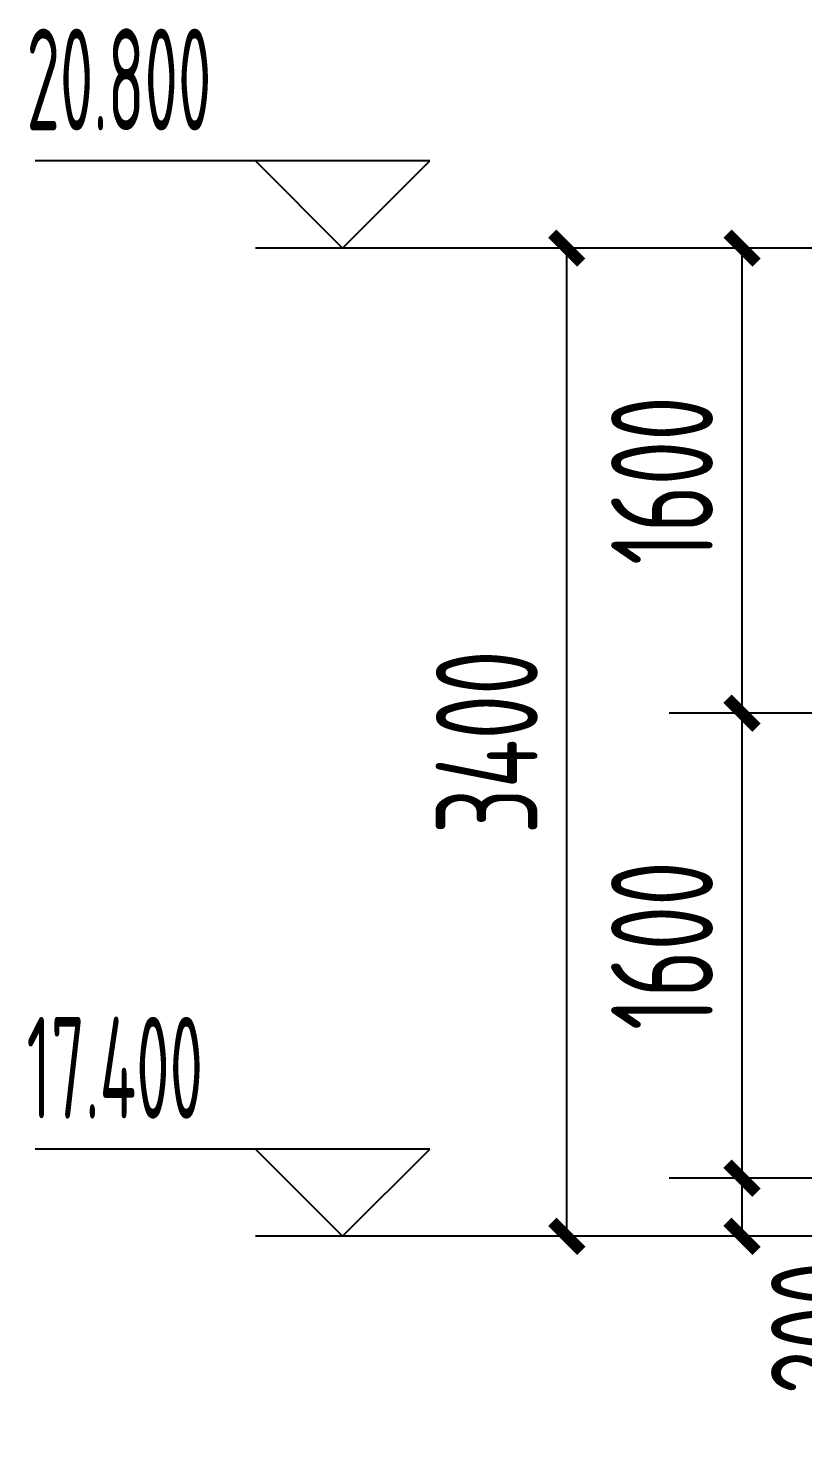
# Model space of a CAD drawing. Extents: x -863035 to 270371, y -8918 to 240488.
# Drawn here: x -254677 to -252015, y 40255 to 45124 of the extents above; entities that cross this region are included whole.
import ezdxf

# ---------------------------------------------------------------- set-up
doc = ezdxf.new("R2010")
doc.units = 0
doc.header["$LTSCALE"] = 1000
doc.header["$MEASUREMENT"] = 0
for name, color, linetype in [('01-标注_尺寸', 124, 'Continuous'), ('01-标注_标高', 200, 'Continuous'), ('02-TEXT_标注', 130, 'Continuous')]:
    doc.layers.add(name, color=color, linetype=linetype)
doc.styles.add('_TCH_DIM', font='ROS1', dxfattribs={"width": 0.75, "bigfont": 'JD'})
doc.styles.add('_TCH_DIM_T3', font='ROS1', dxfattribs={"width": 0.75, "bigfont": 'JD'})
doc.dimstyles.new('_TCH_ARCH&&100', dxfattribs={"dimtxt": 350, "dimasz": 100, "dimexe": 250, "dimexo": 300, "dimgap": 100, "dimtad": 1, "dimdec": 0, "dimzin": 0, "dimdsep": 46, "dimtxsty": '_TCH_DIM_T3', "dimblk": 'ARCHTICK', "dimcen": 0.09, "dimclrt": 7, "dimazin": 2, "dimtfac": 1, "dimtdec": 0, "dimtix": 1, "dimtmove": 2, "dimatfit": 3, "dimfxl": 0, "dimtolj": 1, "dimtzin": 0, "dimarcsym": 0})

# ---------------------------------------------------------------- blocks, each defined once
blk = doc.blocks.new('_ArchTick')
at = {"color": 0, "linetype": 'ByBlock', "const_width": 0.4}
blk.add_lwpolyline([(-0.5, -0.5), (0.5, 0.5)], dxfattribs=at)
blk = doc.blocks.new('*D881')
at = {"layer": '01-标注_尺寸', "color": 0, "lineweight": -2, "transparency": 16777216}
for p, q in [((-252332.3, 44368.3), (-253075.7, 44368.3)), ((-252825.7, 40968.3), (-252825.7, 44368.3)), ((-252332.3, 40968.3), (-253075.7, 40968.3))]:
    blk.add_line(p, q, dxfattribs=at)
at = {"layer": 'Defpoints', "color": 0, "transparency": 16777216}
for p in [(-252825.7, 44368.3), (-252032.3, 44368.3), (-252032.3, 40968.3)]:
    blk.add_point(p, dxfattribs=at)
at = {"layer": '01-标注_尺寸', "color": 0, "lineweight": -2, "transparency": 16777216, "xscale": 100, "yscale": 100, "zscale": 100}
for p, rotation in [((-252825.7, 44368.3), 90), ((-252825.7, 40968.3), 270)]:
    blk.add_blockref('_ArchTick', p, dxfattribs=dict(at, rotation=rotation))
at = {"layer": '01-标注_尺寸', "color": 7, "transparency": 16777216, "insert": (-253100.7, 42668.3), "char_height": 350, "attachment_point": 5, "rotation": 90, "style": '_TCH_DIM_T3'}
blk.add_mtext('\\A1;3400', dxfattribs=at)
blk = doc.blocks.new('*D882')
at = {"layer": '01-标注_尺寸', "color": 0, "lineweight": -2, "transparency": 16777216}
for p, q in [((-251730, 41168.3), (-252473.4, 41168.3)), ((-252223.4, 40968.3), (-252223.4, 41168.3)), ((-251730, 40968.3), (-252473.4, 40968.3))]:
    blk.add_line(p, q, dxfattribs=at)
at = {"layer": 'Defpoints', "color": 0, "transparency": 16777216}
for p in [(-252223.4, 41168.3), (-251430, 41168.3), (-251430, 40968.3)]:
    blk.add_point(p, dxfattribs=at)
at = {"layer": '01-标注_尺寸', "color": 0, "lineweight": -2, "transparency": 16777216, "xscale": 100, "yscale": 100, "zscale": 100}
for p, rotation in [((-252223.4, 41168.3), 90), ((-252223.4, 40968.3), 270)]:
    blk.add_blockref('_ArchTick', p, dxfattribs=dict(at, rotation=rotation))
at = {"layer": '01-标注_尺寸', "color": 7, "transparency": 16777216, "insert": (-251948.4, 40652.3), "char_height": 350, "attachment_point": 5, "rotation": 90, "style": '_TCH_DIM_T3'}
blk.add_mtext('\\A1;200', dxfattribs=at)
blk = doc.blocks.new('*D883')
at = {"layer": '01-标注_尺寸', "color": 0, "lineweight": -2, "transparency": 16777216}
for p, q in [((-251730, 42768.3), (-252473.4, 42768.3)), ((-252223.4, 41168.3), (-252223.4, 42768.3)), ((-251730, 41168.3), (-252473.4, 41168.3))]:
    blk.add_line(p, q, dxfattribs=at)
at = {"layer": 'Defpoints', "color": 0, "transparency": 16777216}
for p in [(-252223.4, 42768.3), (-251430, 42768.3), (-251430, 41168.3)]:
    blk.add_point(p, dxfattribs=at)
at = {"layer": '01-标注_尺寸', "color": 0, "lineweight": -2, "transparency": 16777216, "xscale": 100, "yscale": 100, "zscale": 100}
for p, rotation in [((-252223.4, 42768.3), 90), ((-252223.4, 41168.3), 270)]:
    blk.add_blockref('_ArchTick', p, dxfattribs=dict(at, rotation=rotation))
at = {"layer": '01-标注_尺寸', "color": 7, "transparency": 16777216, "insert": (-252498.4, 41968.3), "char_height": 350, "attachment_point": 5, "rotation": 90, "style": '_TCH_DIM_T3'}
blk.add_mtext('\\A1;1600', dxfattribs=at)
blk = doc.blocks.new('*D884')
at = {"layer": '01-标注_尺寸', "color": 0, "lineweight": -2, "transparency": 16777216}
for p, q in [((-251730, 44368.3), (-252473.4, 44368.3)), ((-252223.4, 42768.3), (-252223.4, 44368.3)), ((-251730, 42768.3), (-252473.4, 42768.3))]:
    blk.add_line(p, q, dxfattribs=at)
at = {"layer": 'Defpoints', "color": 0, "transparency": 16777216}
for p in [(-252223.4, 44368.3), (-251430, 44368.3), (-251430, 42768.3)]:
    blk.add_point(p, dxfattribs=at)
at = {"layer": '01-标注_尺寸', "color": 0, "lineweight": -2, "transparency": 16777216, "xscale": 100, "yscale": 100, "zscale": 100}
for p, rotation in [((-252223.4, 44368.3), 90), ((-252223.4, 42768.3), 270)]:
    blk.add_blockref('_ArchTick', p, dxfattribs=dict(at, rotation=rotation))
at = {"layer": '01-标注_尺寸', "color": 7, "transparency": 16777216, "insert": (-252498.4, 43568.3), "char_height": 350, "attachment_point": 5, "rotation": 90, "style": '_TCH_DIM_T3'}
blk.add_mtext('\\A1;1600', dxfattribs=at)

msp = doc.modelspace()

# ---------------------------------------------------------------- linework, layer by layer
at = {"layer": '01-标注_标高'}
for p, q in [((-253296.3, 44668.3), (-254652.9, 44668.3)), ((-253596.3, 44368.3), (-253896.3, 44668.3)), ((-253596.3, 44368.3), (-253296.3, 44668.3)), ((-252876, 44368.3), (-253896.3, 44368.3)), ((-253296.3, 41268.3), (-254652.9, 41268.3)), ((-253596.3, 40968.3), (-253896.3, 41268.3)), ((-253596.3, 40968.3), (-253296.3, 41268.3)), ((-252876, 40968.3), (-253896.3, 40968.3))]:
    msp.add_line(p, q, dxfattribs=at)

# ---------------------------------------------------------------- texts
at = {"layer": '02-TEXT_标注', "style": '_TCH_DIM', "width": 0.5625}
for s, p in [('20.800', (-254682.9, 44773.3)), ('17.400', (-254682.9, 41373.3))]:
    msp.add_text(s, height=350, dxfattribs=at).set_placement(p)

# ---------------------------------------------------------------- dimensions: what is measured, and where the dimension line sits
at = {"layer": '01-标注_尺寸'}
for p1, p2, picture, middle in [((-252032.3, 40968.3), (-252032.3, 44368.3), '*D881', (-253100.7, 42668.3)), ((-251430, 42768.3), (-251430, 44368.3), '*D884', (-252498.4, 43568.3)), ((-251430, 41168.3), (-251430, 42768.3), '*D883', (-252498.4, 41968.3))]:
    dim = msp.add_aligned_dim(p1=p1, p2=p2, distance=793.4, dimstyle='_TCH_ARCH&&100', dxfattribs=at)
    dim.commit()
    dim.dimension.update_dxf_attribs({"geometry": picture, "text_midpoint": middle})
dim = msp.add_linear_dim(base=(-252223.4, 41168.3), p1=(-251430, 40968.3), p2=(-251430, 41168.3), angle=90, dimstyle='_TCH_ARCH&&100', dxfattribs=at)
dim.commit()
dim.dimension.update_dxf_attribs({"geometry": '*D882', "text_midpoint": (-251948.4, 40652.3), "dimtype": 161})

doc.saveas('drawing.dxf')
